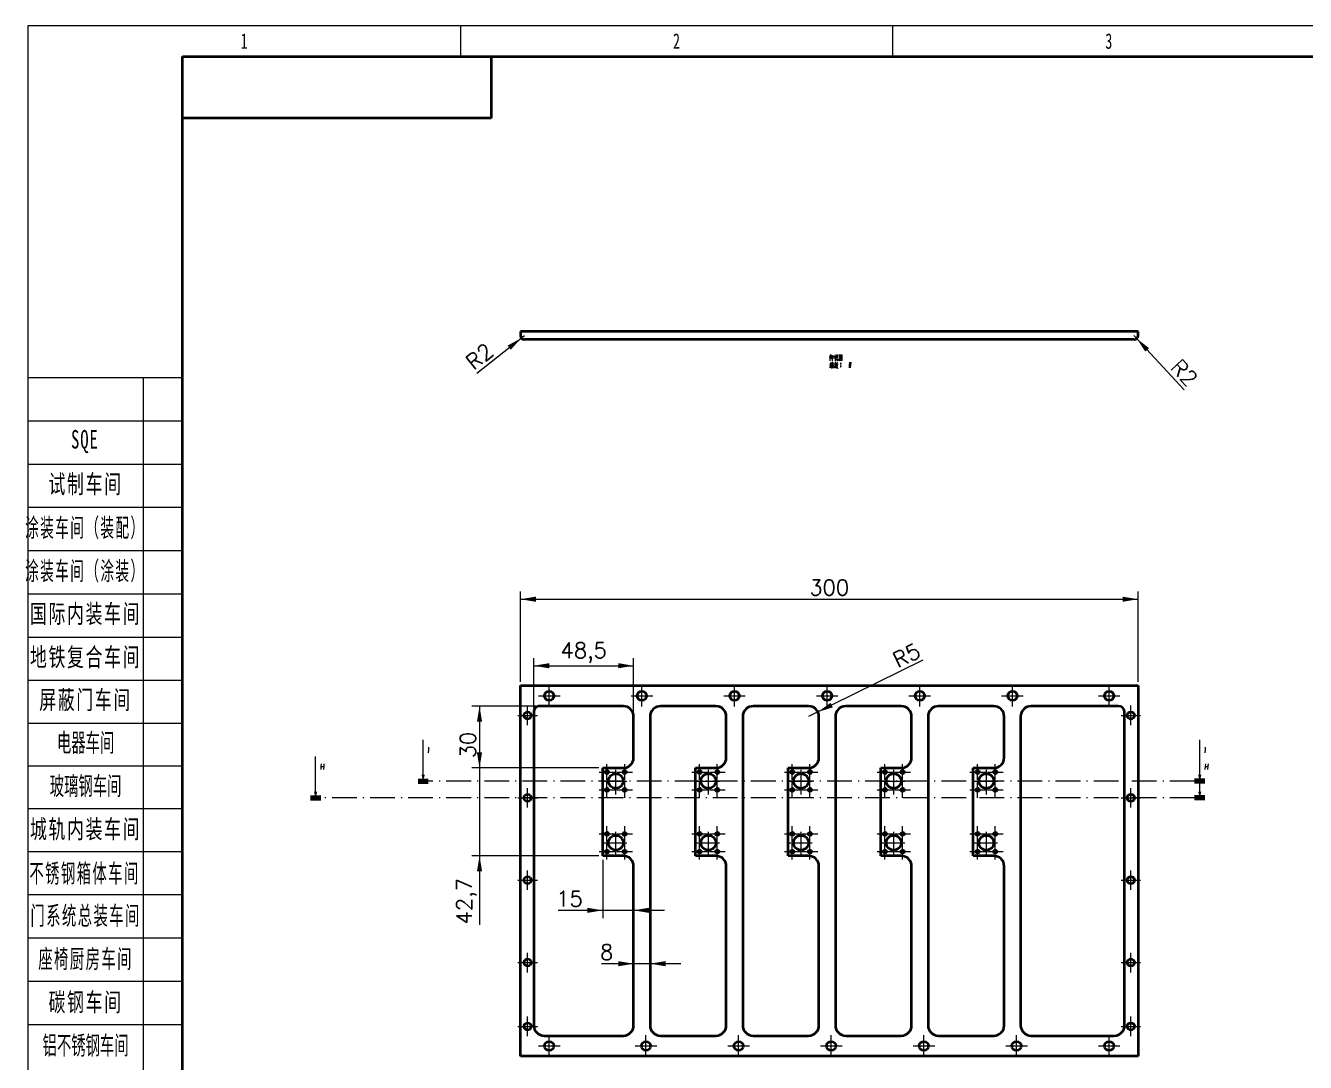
# Model space of a CAD drawing. Header units: millimetres. Extents: x -631 to 3210, y -446 to 2288.
# Drawn here: x 1949 to 2570, y 863 to 1366 of the extents above; entities that cross this region are included whole.
import ezdxf
from ezdxf.enums import TextEntityAlignment as Align

# ---------------------------------------------------------------- set-up
doc = ezdxf.new("R2010")
doc.units = ezdxf.units.MM
doc.linetypes.add('DASHDOT', pattern=[18.5, 12, -3, 0.5, -3])
doc.linetypes.add('点画线', pattern=[18, 12, -2, 2, -2])
doc.layers.get('0').update_dxf_attribs({"lineweight": 18})
for name, color, linetype, lineweight in [('中心线层', 1, '点画线', 18), ('尺寸线层', 3, 'Continuous', 18), ('粗实线层', 7, 'Continuous', 35), ('细实线层', 7, 'Continuous', 18)]:
    doc.layers.add(name, color=color, linetype=linetype, lineweight=lineweight)
doc.styles.get("Standard").update_dxf_attribs({"font": 'txt.shx', "bigfont": 'gbcbig.shx'})
doc.styles.add('标准', font='', dxfattribs={"width": 0.667})
doc.styles.get('标准').set_extended_font_data('宋体')
doc.dimstyles.get("Standard").update_dxf_attribs({"dimscale": 3, "dimtxt": 0.18, "dimasz": 0.18, "dimexe": 0.18, "dimexo": 0.0625, "dimgap": 0.09, "dimtad": 0, "dimtih": 1, "dimtoh": 1, "dimdec": 4, "dimzin": 0, "dimdsep": 46, "dimtxsty": 'Standard', "dimcen": 0.09, "dimdle": 0.36, "dimadec": 0, "dimazin": 0, "dimtfac": 1, "dimtdec": 4, "dimtofl": 0, "dimtmove": 0, "dimatfit": 3, "dimfxl": 0, "dimtolj": 1, "dimtzin": 0, "dimarcsym": 0})

# ---------------------------------------------------------------- blocks, each defined once
blk = doc.blocks.new('*X2')
at = {"layer": '尺寸线层', "linetype": 'Continuous'}
for p, q in [((-185, 91.49), (-210, 91.49)), ((-191.37, 91.49), (-191.37, -90.21)), ((-185, 84.49), (-210, 84.49)), ((-185, 77.49), (-210, 77.49)), ((-185, 70.49), (-210, 70.49)), ((-185, 63.49), (-210, 63.49)), ((-185, 56.49), (-210, 56.49)), ((-185, 49.49), (-210, 49.49)), ((-185, 42.49), (-210, 42.49)), ((-185, 35.56), (-210, 35.56)), ((-185, 35.56), (-210, 35.56)), ((-185, 28.64), (-210, 28.64)), ((-185, 28.64), (-210, 28.64)), ((-185, 21.71), (-210, 21.71)), ((-185, 21.71), (-210, 21.71)), ((-185, 14.79), (-210, 14.79)), ((-185, 7.79), (-210, 7.79)), ((-185, 0.79), (-210, 0.79)), ((-185, -6.21), (-210, -6.21)), ((-185, -13.21), (-210, -13.21))]:
    blk.add_line(p, q, dxfattribs=at)
at = {"layer": '粗实线层'}
for p, q in [((-185, -143.5), (-185, 143.5)), ((-185, 143.5), (205, 143.5)), ((-135, 143.5), (-135, 133.5)), ((-135, 133.5), (-185, 133.5))]:
    blk.add_line(p, q, dxfattribs=at)
at = {"layer": '细实线层'}
for p, q in [((-210, -148.5), (-210, 148.5)), ((-210, 148.5), (210, 148.5)), ((-140, 148.5), (-140, 143.5)), ((-70, 148.5), (-70, 143.5))]:
    blk.add_line(p, q, dxfattribs=at)
at = {"layer": '尺寸线层', "linetype": 'Continuous', "char_height": 3, "attachment_point": 5, "style": '标准'}
for s, insert, width, line_spacing_factor in [('\\T1.1;\\W0.667;SQE', (-200.8, 81.17), 31.0587, 0.47619), ('\\T1.1;\\W0.667;试制车间', (-200.68, 74.14), 31.0587, 0.57381), ('\\T1.1;\\W0.54149;涂装车间（装配）', (-200.73, 67.06), 27.5396, 0.574243), ('\\T1.1;\\W0.54149;涂装车间（涂装）', (-200.73, 60.06), 27.5396, 0.574243), ('\\T1.1;\\W0.667;国际内装车间', (-200.68, 53.14), 31.0587, 0.561905), ('\\T1.1;\\W0.667;地铁复合车间', (-200.68, 46.14), 31.0587, 0.561905), ('\\T1.1;\\W0.667;屏蔽门车间', (-200.68, 39.21), 31.0587, 0.561905), ('\\W1;{\\W0.567;\\T1;电器车间}', (-200.68, 32.29), 37.2629, 0.561905), ('\\W1;{\\W0.567;\\T1;玻璃钢车间}', (-200.68, 25.29), 37.2629, 0.564286), ('\\T1.1;城轨内装车间', (-200.68, 18.29), 18.6315, 1.15057), ('\\T1.1;{\\W0.567;不锈钢箱体车间}', (-200.85, 11.13), 18.6315, 1.15057), ('\\T1.1;{\\W0.567;门系统总装车间}', (-200.68, 4.29), 18.6315, 1.15057), ('\\T1.1;{\\W0.567;座椅厨房车间}', (-200.68, -2.71), 18.6315, 1.15057), ('\\T1.1;碳钢车间', (-200.68, -9.71), 18.6315, 1.15057), ('{\\W0.567;\\T1;铝不锈钢车间}', (-200.68, -16.71), 18.6315, 1.15057)]:
    blk.add_mtext(s, dxfattribs=dict(at, insert=insert, width=width, line_spacing_factor=line_spacing_factor))
at = {"layer": '尺寸线层', "style": '标准'}
for tag, height, width, p in [('T1', 2.5, 0.667, (-175, 146)), ('T2', 2.5, 0.667, (-105, 146)), ('T3', 2.5, 0.667, (-35, 146)), ('T4', 2.5, 0.667, (35, 146)), ('T5', 2.5, 0.667, (105, 146)), ('T6', 2.5, 0.667, (175, 146)), ('R1', 2.5, 0.667, (207.5, 111.38)), ('SQE', 3.5, 0.667, (-188.18, 80.99)), ('试制车间', 3.5, 0.28375, (-188.18, 73.99)), ('涂装车间（装配）', 3.5, 0.147264, (-188.18, 66.99)), ('涂装车间（涂装）', 3.5, 0.147264, (-188.18, 59.99)), ('国际内装车间', 3.5, 0.189302, (-188.18, 52.99)), ('地铁复合车间', 3.5, 0.186278, (-188.18, 46.02)), ('屏蔽门车间', 3.5, 0.225254, (-188.18, 39.14)), ('R2', 2.5, 0.667, (207.5, 37.12)), ('电器车间', 3.5, 0.292284, (-188.18, 32.21)), ('玻璃钢车间', 3.5, 0.225603, (-188.18, 25.29)), ('城轨内装车间', 3.5, 0.186278, (-188.18, 18.29)), ('不锈钢箱体车间', 3.5, 0.15932, (-188.18, 11.29)), ('门系统总装车间', 3.5, 0.161527, (-188.18, 4.29)), ('座椅厨房车间', 3.5, 0.186516, (-188.18, -2.71)), ('碳钢车间', 3.5, 0.28375, (-188.18, -9.71)), ('铝不锈钢车间', 3.5, 0.186397, (-188.18, -16.71)), ('风挡车间', 3.5, 0.284026, (-188.18, -23.71)), ('风道车间', 3.5, 0.284026, (-188.18, -30.71)), ('动车内装车间', 3.5, 0.186397, (-188.18, -37.71)), ('R3', 2.5, 0.667, (207.5, -37.12)), ('采购部', 3.5, 0.378308, (-188.18, -44.71)), ('检修服务部', 3.5, 0.223014, (-188.18, -51.71)), ('品管部', 3.5, 0.389426, (-188.18, -58.71)), ('生产保障部', 3.5, 0.223356, (-188.18, -65.71)), ('工业化部', 3.5, 0.281557, (-188.18, -72.71)), ('研发部', 3.5, 0.3788, (-188.18, -79.71)), ('旧底图总号', 3, 0.667, (-197.5, -100.5)), ('底图总号', 3, 0.667, (-197.5, -113.5)), ('R4', 2.5, 0.667, (207.5, -111.38)), ('签字', 3, 0.667, (-197.5, -126.5)), ('日期', 3, 0.667, (-197.5, -139.5)), ('B1', 2.5, 0.667, (-175, -146)), ('B2', 2.5, 0.667, (-105, -146)), ('B3', 2.5, 0.667, (-35, -146)), ('B4', 2.5, 0.667, (35, -146)), ('B5', 2.5, 0.667, (105, -146)), ('B6', 2.5, 0.667, (175, -146))]:
    blk.add_attdef(tag, text='', height=height, dxfattribs=dict(at, width=width)).set_placement(p, align=Align.MIDDLE_CENTER)
at = {"layer": '尺寸线层', "style": '标准', "width": 0.667}
blk.add_attdef('图号', text='', height=5.33, rotation=180, dxfattribs=at).set_placement((-160, 138.5), align=Align.MIDDLE_CENTER)
blk = doc.blocks.new('*X19')
at = {"layer": '尺寸线层', "linetype": 'Continuous'}
for points in [[(2189.18, 1087.98), (2196.68, 1089.23), (2196.68, 1086.73)], [(2489.18, 1087.98), (2481.68, 1089.23), (2481.68, 1086.73)]]:
    blk.add_hatch(color=0, dxfattribs=at).paths.add_polyline_path(points, flags=0)
at = {"layer": '尺寸线层', "color": 0, "linetype": 'Continuous'}
for p, q in [((2189.18, 1047.94), (2189.18, 1091.73)), ((2189.18, 1087.98), (2489.18, 1087.98)), ((2489.18, 1047.94), (2489.18, 1091.73))]:
    blk.add_line(p, q, dxfattribs=at)
at = {"layer": '尺寸线层', "color": 0, "insert": (2339.18, 1093.6), "char_height": 7.5, "width": 38.5714, "attachment_point": 5}
blk.add_mtext('300', dxfattribs=at)
blk = doc.blocks.new('*X266')
at = {"layer": '尺寸线层', "linetype": 'Continuous'}
blk.add_hatch(color=0, dxfattribs=at).paths.add_polyline_path([(2333.66, 1033.27), (2340.94, 1035.46), (2339.84, 1037.7)], flags=0)
at = {"layer": '尺寸线层', "color": 0, "linetype": 'Continuous'}
blk.add_line((2384.69, 1058.36), (2329.18, 1031.06), dxfattribs=at)
at = {"layer": '尺寸线层', "color": 0, "linetype": 'Continuous', "insert": (2376.76, 1060.73), "char_height": 7.5, "width": 24.2857, "attachment_point": 5, "rotation": 26.18009}
blk.add_mtext('R5', dxfattribs=at)
blk = doc.blocks.new('*X267')
at = {"layer": '尺寸线层', "linetype": 'Continuous'}
for points in [[(2195.68, 1055.68), (2203.18, 1056.93), (2203.18, 1054.43)], [(2244.18, 1055.68), (2236.68, 1056.93), (2236.68, 1054.43)]]:
    blk.add_hatch(color=0, dxfattribs=at).paths.add_polyline_path(points, flags=0)
at = {"layer": '尺寸线层', "color": 0, "linetype": 'Continuous'}
for p, q in [((2195.68, 1034.94), (2195.68, 1059.43)), ((2244.18, 1032.94), (2244.18, 1059.43)), ((2195.68, 1055.68), (2244.18, 1055.68))]:
    blk.add_line(p, q, dxfattribs=at)
at = {"layer": '尺寸线层', "color": 0, "insert": (2219.93, 1062.02), "char_height": 7.5, "width": 45.7143, "attachment_point": 5}
blk.add_mtext('48,5', dxfattribs=at)
blk = doc.blocks.new('*X268')
at = {"layer": '尺寸线层', "linetype": 'Continuous'}
for points in [[(2244.18, 911.01), (2236.68, 909.76), (2236.68, 912.26)], [(2252.18, 911.01), (2259.68, 909.76), (2259.68, 912.26)]]:
    blk.add_hatch(color=0, dxfattribs=at).paths.add_polyline_path(points, flags=0)
at = {"layer": '尺寸线层', "color": 0, "linetype": 'Continuous'}
for p, q in [((2252.18, 911.41), (2252.18, 914.76)), ((2267.18, 911.01), (2228.58, 911.01)), ((2244.18, 909.69), (2244.18, 907.26))]:
    blk.add_line(p, q, dxfattribs=at)
at = {"layer": '尺寸线层', "color": 0, "insert": (2231.08, 916.64), "char_height": 7.5, "width": 15, "attachment_point": 5}
blk.add_mtext('8', dxfattribs=at)
blk = doc.blocks.new('*X269')
at = {"layer": '尺寸线层', "linetype": 'Continuous'}
for points in [[(2229.18, 936.92), (2221.68, 935.67), (2221.68, 938.17)], [(2244.18, 936.92), (2251.68, 935.67), (2251.68, 938.17)]]:
    blk.add_hatch(color=0, dxfattribs=at).paths.add_polyline_path(points, flags=0)
at = {"layer": '尺寸线层', "color": 0, "linetype": 'Continuous'}
for p, q in [((2229.18, 961.49), (2229.18, 933.17)), ((2244.18, 941.03), (2244.18, 933.17)), ((2259.18, 936.92), (2207.5, 936.92))]:
    blk.add_line(p, q, dxfattribs=at)
at = {"layer": '尺寸线层', "color": 0, "insert": (2213.04, 942.54), "char_height": 7.5, "width": 22.1429, "attachment_point": 5}
blk.add_mtext('15', dxfattribs=at)
blk = doc.blocks.new('*X270')
at = {"layer": '尺寸线层', "linetype": 'Continuous'}
for points in [[(2169.31, 1036.06), (2170.56, 1028.56), (2168.06, 1028.56)], [(2169.31, 1006.06), (2170.56, 1013.56), (2168.06, 1013.56)]]:
    blk.add_hatch(color=0, dxfattribs=at).paths.add_polyline_path(points, flags=0)
at = {"layer": '尺寸线层', "color": 0, "linetype": 'Continuous'}
for p, q in [((2196.8, 1036.06), (2165.56, 1036.06)), ((2169.31, 1036.06), (2169.31, 1006.06)), ((2227.3, 1006.06), (2165.56, 1006.06))]:
    blk.add_line(p, q, dxfattribs=at)
at = {"layer": '尺寸线层', "color": 0, "insert": (2163.69, 1017.19), "char_height": 7.5, "width": 24.2857, "attachment_point": 5, "rotation": 90}
blk.add_mtext('30', dxfattribs=at)
blk = doc.blocks.new('*X271')
at = {"layer": '尺寸线层', "linetype": 'Continuous'}
for points in [[(2169.31, 1006.06), (2170.56, 1013.56), (2168.06, 1013.56)], [(2169.31, 963.36), (2170.56, 955.86), (2168.06, 955.86)]]:
    blk.add_hatch(color=0, dxfattribs=at).paths.add_polyline_path(points, flags=0)
at = {"layer": '尺寸线层', "color": 0, "linetype": 'Continuous'}
for p, q in [((2169.31, 1021.06), (2169.31, 929.91)), ((2227.3, 1006.06), (2165.56, 1006.06)), ((2227.3, 963.36), (2165.56, 963.36))]:
    blk.add_line(p, q, dxfattribs=at)
at = {"layer": '尺寸线层', "color": 0, "insert": (2162.97, 941.34), "char_height": 7.5, "width": 45.7143, "attachment_point": 5, "rotation": 90}
blk.add_mtext('42,7', dxfattribs=at)
blk = doc.blocks.new('*X290')
at = {"layer": '尺寸线层', "linetype": 'Continuous'}
blk.add_hatch(color=0, dxfattribs=at).paths.add_polyline_path([(2189.61, 1214.78), (2182.95, 1211.1), (2184.5, 1209.14)], flags=0)
at = {"layer": '尺寸线层', "color": 0, "linetype": 'Continuous'}
blk.add_line((2168.02, 1197.7), (2191.18, 1216.02), dxfattribs=at)
at = {"layer": '尺寸线层', "color": 0, "linetype": 'Continuous', "insert": (2169.29, 1205.88), "char_height": 7.5, "width": 24.2857, "attachment_point": 5, "rotation": 38.34618}
blk.add_mtext('R2', dxfattribs=at)
blk = doc.blocks.new('*X291')
at = {"layer": '尺寸线层', "linetype": 'Continuous'}
blk.add_hatch(color=0, dxfattribs=at).paths.add_polyline_path([(2488.54, 1214.55), (2492.72, 1208.21), (2494.56, 1209.91)], flags=0)
at = {"layer": '尺寸线层', "color": 0, "linetype": 'Continuous'}
blk.add_line((2511.67, 1189.64), (2487.18, 1216.02), dxfattribs=at)
at = {"layer": '尺寸线层', "color": 0, "linetype": 'Continuous', "insert": (2511.66, 1197.92), "char_height": 7.5, "width": 24.2857, "attachment_point": 5, "rotation": 312.88071}
blk.add_mtext('R2', dxfattribs=at)

msp = doc.modelspace()

# ---------------------------------------------------------------- hatches: boundary and pattern name
at = {"lineweight": 13}
for points in [[(2141.128, 1002.714), (2141.931, 999.714), (2142.735, 1002.714)], [(2518.371, 1002.714), (2519.175, 999.714), (2519.979, 1002.714)], [(2088.895, 994.564), (2089.699, 991.564), (2090.503, 994.564)], [(2518.371, 994.564), (2519.175, 991.564), (2519.979, 994.564)]]:
    msp.add_hatch(color=7, dxfattribs=at).paths.add_polyline_path(points, flags=0)

# ---------------------------------------------------------------- linework, layer by layer
at = {"color": 7, "lineweight": 35}
for p, q in [((2489.175, 1218.018), (2189.175, 1218.018)), ((2487.175, 1214.018), (2191.175, 1214.018)), ((2189.175, 1046.064), (2489.175, 1046.064)), ((2189.175, 866.064), (2189.175, 1046.064)), ((2489.175, 1046.064), (2489.175, 866.064)), ((2195.675, 1033.064), (2195.675, 881.064)), ((2239.175, 1036.064), (2198.675, 1036.064)), ((2284.175, 1036.064), (2257.175, 1036.064)), ((2329.175, 1036.064), (2302.175, 1036.064)), ((2374.175, 1036.064), (2347.175, 1036.064)), ((2419.175, 1036.064), (2392.175, 1036.064)), ((2479.675, 1036.064), (2437.175, 1036.064)), ((2482.675, 881.064), (2482.675, 1033.064)), ((2244.175, 1011.064), (2244.175, 1031.064)), ((2252.175, 1031.064), (2252.175, 881.064)), ((2289.175, 1011.064), (2289.175, 1031.064)), ((2297.175, 1031.064), (2297.175, 881.064)), ((2334.175, 1011.064), (2334.175, 1031.064)), ((2342.175, 1031.064), (2342.175, 881.064)), ((2379.175, 1011.064), (2379.175, 1031.064)), ((2387.175, 1031.064), (2387.175, 881.064)), ((2424.175, 1011.064), (2424.175, 1031.064)), ((2432.175, 1031.064), (2432.175, 881.064)), ((2229.175, 963.364), (2229.175, 1006.064)), ((2274.175, 963.364), (2274.175, 1006.064)), ((2319.175, 963.364), (2319.175, 1006.064)), ((2364.175, 963.364), (2364.175, 1006.064)), ((2409.175, 963.364), (2409.175, 1006.064)), ((2244.175, 881.064), (2244.175, 958.364)), ((2289.175, 881.064), (2289.175, 958.364)), ((2334.175, 881.064), (2334.175, 958.364)), ((2379.175, 881.064), (2379.175, 958.364)), ((2424.175, 881.064), (2424.175, 958.364)), ((2200.675, 876.064), (2239.175, 876.064)), ((2257.175, 876.064), (2284.175, 876.064)), ((2302.175, 876.064), (2329.175, 876.064)), ((2347.175, 876.064), (2374.175, 876.064)), ((2392.175, 876.064), (2419.175, 876.064)), ((2437.175, 876.064), (2477.675, 876.064)), ((2489.175, 866.064), (2189.175, 866.064))]:
    msp.add_line(p, q, dxfattribs=at)
at = {"color": 7, "lineweight": 35, "ltscale": 0.05}
for p, q in [((2189.175, 1218.018), (2189.175, 1216.018)), ((2489.175, 1216.018), (2489.175, 1218.018))]:
    msp.add_line(p, q, dxfattribs=at)
at = {"color": 7, "lineweight": 13, "ltscale": 0.499999}
for p, q in [((2141.931, 999.714), (2141.931, 1019.714)), ((2519.175, 999.714), (2519.175, 1019.714))]:
    msp.add_line(p, q, dxfattribs=at)
at = {"color": 7, "lineweight": 13}
for p, q in [((2089.699, 991.564), (2089.699, 1011.564)), ((2519.175, 991.564), (2519.175, 1011.564))]:
    msp.add_line(p, q, dxfattribs=at)
at = {"color": 7, "lineweight": 35, "ltscale": 0.25}
for p, q in [((2229.175, 1006.064), (2239.175, 1006.064)), ((2274.175, 1006.064), (2284.175, 1006.064)), ((2319.175, 1006.064), (2329.175, 1006.064)), ((2364.175, 1006.064), (2374.175, 1006.064)), ((2409.175, 1006.064), (2419.175, 1006.064)), ((2239.175, 963.364), (2229.175, 963.364)), ((2284.175, 963.364), (2274.175, 963.364)), ((2329.175, 963.364), (2319.175, 963.364)), ((2374.175, 963.364), (2364.175, 963.364)), ((2419.175, 963.364), (2409.175, 963.364))]:
    msp.add_line(p, q, dxfattribs=at)
at = {"color": 7, "lineweight": 100, "ltscale": 0.125}
for p, q in [((2139.431, 999.714), (2144.431, 999.714)), ((2521.675, 999.714), (2516.675, 999.714)), ((2087.199, 991.564), (2092.199, 991.564)), ((2521.675, 991.564), (2516.675, 991.564))]:
    msp.add_line(p, q, dxfattribs=at)
at = {"color": 7, "linetype": 'DASHDOT', "lineweight": 13}
for p, q in [((2516.675, 999.714), (2144.431, 999.714)), ((2516.675, 991.564), (2092.199, 991.564))]:
    msp.add_line(p, q, dxfattribs=at)
at = {"color": 7, "lineweight": 13}
for points in [[(2339.875, 1206.773), (2339.28, 1205.478)], [(2339.665, 1203.728), (2339.665, 1204.953), (2339.665, 1206.213)], [(2340.085, 1206.073), (2340.505, 1206.598)], [(2340.085, 1206.213), (2340.085, 1204.638)], [(2340.645, 1206.248), (2340.645, 1204.953), (2340.645, 1203.623)], [(2340.645, 1206.038), (2341.17, 1206.108)], [(2341.135, 1204.638), (2341.24, 1206.353)], [(2342.22, 1206.073), (2342.045, 1205.583), (2341.555, 1204.848)], [(2341.87, 1206.738), (2342.15, 1206.318)], [(2342.64, 1206.703), (2342.64, 1205.023)], [(2343.305, 1206.528), (2342.64, 1206.458)], [(2342.955, 1206.108), (2342.85, 1205.058)], [(2343.235, 1204.953), (2343.305, 1206.633)], [(2344.075, 1206.738), (2344.075, 1205.268), (2344.075, 1203.763)], [(2344.075, 1206.703), (2344.075, 1205.303), (2344.075, 1203.903)], [(2345.545, 1206.563), (2344.075, 1206.423)], [(2344.845, 1206.283), (2344.285, 1205.478)], [(2344.845, 1205.513), (2345.195, 1206.143)], [(2345.51, 1203.938), (2345.51, 1205.303), (2345.545, 1206.703)], [(2339.385, 1200.543), (2340.085, 1200.928)], [(2339.84, 1201.978), (2339.42, 1201.838)], [(2339.91, 1202.993), (2339.455, 1201.908)], [(2339.49, 1201.208), (2340.015, 1201.383)], [(2339.98, 1202.223), (2339.525, 1201.208)], [(2340.295, 1201.698), (2339.98, 1201.208)], [(2340.085, 1204.638), (2340.61, 1205.163)], [(2340.225, 1202.678), (2340.12, 1202.118)], [(2340.225, 1202.538), (2341.275, 1202.678)], [(2340.47, 1202.258), (2340.295, 1201.698)], [(2340.33, 1201.768), (2340.33, 1200.053)], [(2340.54, 1201.978), (2341.24, 1202.083)], [(2340.61, 1203.168), (2340.785, 1202.783)], [(2340.61, 1201.558), (2340.645, 1200.158)], [(2340.61, 1201.453), (2341.135, 1201.523)], [(2340.645, 1200.893), (2341.03, 1200.963)], [(2341.1, 1200.403), (2340.68, 1200.333)], [(2340.855, 1202.013), (2340.785, 1201.453)], [(2341.135, 1204.638), (2340.855, 1204.988)], [(2341.17, 1201.628), (2341.1, 1200.228)], [(2341.31, 1202.783), (2341.17, 1202.328)], [(2342.08, 1202.398), (2341.975, 1201.488), (2341.87, 1201.068), (2341.555, 1200.193)], [(2341.59, 1205.863), (2342.15, 1205.933)], [(2341.59, 1202.328), (2342.64, 1202.468)], [(2342.395, 1201.908), (2342.29, 1201.068), (2342.15, 1200.228), (2341.94, 1200.508)], [(2342.01, 1201.733), (2342.395, 1201.803)], [(2342.045, 1205.583), (2342.045, 1203.798)], [(2342.045, 1205.408), (2342.36, 1205.093)], [(2342.08, 1203.238), (2342.185, 1202.678)], [(2342.15, 1203.798), (2342.43, 1204.078)], [(2342.78, 1200.648), (2342.395, 1200.123)], [(2342.43, 1204.078), (2342.675, 1204.428)], [(2342.78, 1201.908), (2342.605, 1201.348)], [(2342.85, 1205.058), (2342.675, 1204.428)], [(2342.71, 1201.663), (2343.27, 1200.228)], [(2342.92, 1202.538), (2342.78, 1201.908)], [(2343.06, 1201.278), (2342.78, 1200.648)], [(2342.85, 1202.153), (2343.55, 1202.293)], [(2342.99, 1203.273), (2342.92, 1202.538)], [(2342.99, 1204.078), (2342.99, 1205.163)], [(2343.13, 1203.973), (2342.99, 1204.078)], [(2343.27, 1202.223), (2343.06, 1201.278)], [(2343.55, 1203.973), (2343.13, 1203.973)], [(2343.27, 1200.228), (2343.585, 1200.228)], [(2343.55, 1204.603), (2343.55, 1203.973)], [(2344.075, 1204.008), (2345.44, 1204.113)], [(2344.145, 1204.813), (2344.635, 1205.233)], [(2344.6, 1205.723), (2345.3, 1204.988)], [(2344.6, 1204.638), (2344.95, 1204.253)], [(2344.6, 1202.363), (2344.985, 1202.363)], [(2344.6, 1201.103), (2344.985, 1201.103)], [(2344.635, 1205.933), (2345.09, 1206.003)], [(2344.635, 1205.233), (2344.845, 1205.513)], [(2344.635, 1202.468), (2344.95, 1202.468)], [(2344.635, 1202.223), (2344.95, 1202.223)], [(2344.635, 1201.208), (2344.95, 1201.208)], [(2344.635, 1200.963), (2344.95, 1200.963)], [(2344.705, 1205.023), (2344.95, 1204.743)], [(2345.3, 1204.988), (2345.475, 1205.023)], [(2345.51, 1203.833), (2345.51, 1203.938), (2345.44, 1204.113)], [(2349.045, 1203.098), (2348.94, 1201.698), (2348.835, 1200.298)], [(2349.045, 1202.363), (2349.43, 1202.363)], [(2349.045, 1201.103), (2349.43, 1201.103)], [(2349.08, 1202.468), (2349.395, 1202.468)], [(2349.08, 1202.223), (2349.395, 1202.223)], [(2349.08, 1201.208), (2349.395, 1201.208)], [(2349.08, 1200.963), (2349.395, 1200.963)], [(2349.64, 1203.098), (2349.535, 1201.698), (2349.43, 1200.298)], [(2144.556, 1013.397), (2144.661, 1014.797), (2144.766, 1016.197)], [(2521.8, 1013.397), (2521.905, 1014.797), (2522.01, 1016.197)], [(2092.324, 1005.247), (2092.464, 1006.822), (2092.569, 1008.047)], [(2093.759, 1008.047), (2093.654, 1006.857), (2093.514, 1005.247)], [(2521.8, 1005.247), (2521.941, 1006.822), (2522.045, 1008.047)], [(2523.235, 1008.047), (2523.13, 1006.857), (2522.99, 1005.247)], [(2092.464, 1006.752), (2093.654, 1006.752)], [(2521.941, 1006.752), (2523.13, 1006.752)]]:
    msp.add_lwpolyline(points, dxfattribs=at)
for points in [[(2344.705, 1202.153), (2344.88, 1202.153), (2344.985, 1202.258), (2344.985, 1202.433), (2344.88, 1202.538), (2344.705, 1202.538), (2344.6, 1202.433), (2344.6, 1202.258)], [(2344.705, 1200.893), (2344.88, 1200.893), (2344.985, 1200.998), (2344.985, 1201.173), (2344.88, 1201.278), (2344.705, 1201.278), (2344.6, 1201.173), (2344.6, 1200.998)], [(2349.15, 1202.153), (2349.325, 1202.153), (2349.43, 1202.258), (2349.43, 1202.433), (2349.325, 1202.538), (2349.15, 1202.538), (2349.045, 1202.433), (2349.045, 1202.258)], [(2349.15, 1200.893), (2349.325, 1200.893), (2349.43, 1200.998), (2349.43, 1201.173), (2349.325, 1201.278), (2349.15, 1201.278), (2349.045, 1201.173), (2349.045, 1200.998)]]:
    msp.add_lwpolyline(points, close=True, dxfattribs=at)
at = {"color": 7, "lineweight": 35}
for centre, radius in [((2203.175, 1041.064), 2.25), ((2248.175, 1041.064), 2.25), ((2293.175, 1041.064), 2.25), ((2338.175, 1041.064), 2.25), ((2383.175, 1041.064), 2.25), ((2428.175, 1041.064), 2.25), ((2475.175, 1041.064), 2.25), ((2192.675, 1031.564), 1.75), ((2485.675, 1031.564), 1.75), ((2231.225, 1004.014), 0.8), ((2235.525, 999.714), 3.6), ((2239.825, 1004.014), 0.8), ((2276.225, 1004.014), 0.8), ((2280.525, 999.714), 3.6), ((2284.825, 1004.014), 0.8), ((2321.225, 1004.014), 0.8), ((2325.525, 999.714), 3.6), ((2329.825, 1004.014), 0.8), ((2366.225, 1004.014), 0.8), ((2370.525, 999.714), 3.6), ((2374.825, 1004.014), 0.8), ((2411.225, 1004.014), 0.8), ((2415.525, 999.714), 3.6), ((2419.825, 1004.014), 0.8), ((2231.225, 995.414), 0.8), ((2239.825, 995.414), 0.8), ((2276.225, 995.414), 0.8), ((2284.825, 995.414), 0.8), ((2321.225, 995.414), 0.8), ((2329.825, 995.414), 0.8), ((2366.225, 995.414), 0.8), ((2374.825, 995.414), 0.8), ((2411.225, 995.414), 0.8), ((2419.825, 995.414), 0.8), ((2192.675, 991.564), 1.75), ((2485.675, 991.564), 1.75), ((2231.225, 974.014), 0.8), ((2235.525, 969.714), 3.6), ((2239.825, 974.014), 0.8), ((2276.225, 974.014), 0.8), ((2280.525, 969.714), 3.6), ((2284.825, 974.014), 0.8), ((2321.225, 974.014), 0.8), ((2325.525, 969.714), 3.6), ((2329.825, 974.014), 0.8), ((2366.225, 974.014), 0.8), ((2370.525, 969.714), 3.6), ((2374.825, 974.014), 0.8), ((2411.225, 974.014), 0.8), ((2415.525, 969.714), 3.6), ((2419.825, 974.014), 0.8), ((2231.225, 965.414), 0.8), ((2239.825, 965.414), 0.8), ((2276.225, 965.414), 0.8), ((2284.825, 965.414), 0.8), ((2321.225, 965.414), 0.8), ((2329.825, 965.414), 0.8), ((2366.225, 965.414), 0.8), ((2374.825, 965.414), 0.8), ((2411.225, 965.414), 0.8), ((2419.825, 965.414), 0.8), ((2192.675, 951.564), 1.75), ((2485.675, 951.564), 1.75), ((2192.675, 911.564), 1.75), ((2485.675, 911.564), 1.75), ((2192.675, 880.564), 1.75), ((2485.675, 880.564), 1.75), ((2203.175, 871.064), 2.25), ((2250.175, 871.064), 2.25), ((2295.175, 871.064), 2.25), ((2340.175, 871.064), 2.25), ((2385.175, 871.064), 2.25), ((2430.175, 871.064), 2.25), ((2475.175, 871.064), 2.25)]:
    msp.add_circle(centre, radius, dxfattribs=at)
for centre, radius, start, end in [((2191.175, 1216.018), 2, 180.000005, 270), ((2487.175, 1216.018), 2, 269.999997, 359.999997), ((2198.675, 1033.064), 3, 90.000003, 180.000008), ((2239.175, 1031.064), 5, 0, 90), ((2257.175, 1031.064), 5, 90.000003, 180.000008), ((2284.175, 1031.064), 5, 0, 90), ((2302.175, 1031.064), 5, 90.000003, 180.000008), ((2329.175, 1031.064), 5, 0, 90), ((2347.175, 1031.064), 5, 90.000003, 180.000008), ((2374.175, 1031.064), 5, 0, 90), ((2392.175, 1031.064), 5, 90.000003, 180.000008), ((2419.175, 1031.064), 5, 0, 90), ((2437.175, 1031.064), 5, 90.000003, 180.000008), ((2479.675, 1033.064), 3, 0, 90), ((2239.175, 1011.064), 5, 269.999997, 359.999997), ((2284.175, 1011.064), 5, 269.999997, 359.999997), ((2329.175, 1011.064), 5, 269.999997, 359.999997), ((2374.175, 1011.064), 5, 269.999997, 359.999997), ((2419.175, 1011.064), 5, 269.999997, 359.999997), ((2239.175, 958.364), 5, 0, 90), ((2284.175, 958.364), 5, 0, 90), ((2329.175, 958.364), 5, 0, 90), ((2374.175, 958.364), 5, 0, 90), ((2419.175, 958.364), 5, 0, 90), ((2200.675, 881.064), 5, 180.000005, 270), ((2239.175, 881.064), 5, 269.999997, 359.999997), ((2257.175, 881.064), 5, 180.000005, 270), ((2284.175, 881.064), 5, 269.999997, 359.999997), ((2302.175, 881.064), 5, 180.000005, 270), ((2329.175, 881.064), 5, 269.999997, 359.999997), ((2347.175, 881.064), 5, 180.000005, 270), ((2374.175, 881.064), 5, 269.999997, 359.999997), ((2392.175, 881.064), 5, 180.000005, 270.00001), ((2419.175, 881.064), 5, 269.999997, 359.999997), ((2437.175, 881.064), 5, 180.000005, 270.00001), ((2477.675, 881.064), 5, 269.999997, 359.999997)]:
    msp.add_arc(centre, radius, start, end, dxfattribs=at)
at = {"layer": '中心线层'}
for p, q in [((2203.175, 1035.814), (2203.175, 1046.314)), ((2248.175, 1035.814), (2248.175, 1046.314)), ((2293.175, 1035.814), (2293.175, 1046.314)), ((2338.175, 1035.814), (2338.175, 1046.314)), ((2383.175, 1035.814), (2383.175, 1046.314)), ((2428.175, 1035.814), (2428.175, 1046.314)), ((2475.175, 1035.814), (2475.175, 1046.314)), ((2197.925, 1041.064), (2208.425, 1041.064)), ((2242.925, 1041.064), (2253.425, 1041.064)), ((2287.925, 1041.064), (2298.425, 1041.064)), ((2332.925, 1041.064), (2343.425, 1041.064)), ((2377.925, 1041.064), (2388.425, 1041.064)), ((2422.925, 1041.064), (2433.425, 1041.064)), ((2469.925, 1041.064), (2480.425, 1041.064)), ((2192.675, 1026.814), (2192.675, 1036.314)), ((2485.675, 1026.814), (2485.675, 1036.314)), ((2187.925, 1031.564), (2197.425, 1031.564)), ((2480.925, 1031.564), (2490.425, 1031.564)), ((2231.225, 1000.214), (2231.225, 1007.814)), ((2239.825, 1000.214), (2239.825, 1007.814)), ((2276.225, 1000.214), (2276.225, 1007.814)), ((2284.825, 1000.214), (2284.825, 1007.814)), ((2321.225, 1000.214), (2321.225, 1007.814)), ((2329.825, 1000.214), (2329.825, 1007.814)), ((2366.225, 1000.214), (2366.225, 1007.814)), ((2374.825, 1000.214), (2374.825, 1007.814)), ((2411.225, 1000.214), (2411.225, 1007.814)), ((2419.825, 1000.214), (2419.825, 1007.814)), ((2227.425, 1004.014), (2235.025, 1004.014)), ((2235.525, 993.114), (2235.525, 1006.314)), ((2236.025, 1004.014), (2243.625, 1004.014)), ((2272.425, 1004.014), (2280.025, 1004.014)), ((2280.525, 993.114), (2280.525, 1006.314)), ((2281.025, 1004.014), (2288.625, 1004.014)), ((2317.425, 1004.014), (2325.025, 1004.014)), ((2325.525, 993.114), (2325.525, 1006.314)), ((2326.025, 1004.014), (2333.625, 1004.014)), ((2362.425, 1004.014), (2370.025, 1004.014)), ((2370.525, 993.114), (2370.525, 1006.314)), ((2371.025, 1004.014), (2378.625, 1004.014)), ((2407.425, 1004.014), (2415.025, 1004.014)), ((2415.525, 993.114), (2415.525, 1006.314)), ((2416.025, 1004.014), (2423.625, 1004.014)), ((2192.675, 986.814), (2192.675, 996.314)), ((2227.425, 995.414), (2235.025, 995.414)), ((2228.925, 999.714), (2242.125, 999.714)), ((2231.225, 991.614), (2231.225, 999.214)), ((2236.025, 995.414), (2243.625, 995.414)), ((2239.825, 991.614), (2239.825, 999.214)), ((2272.425, 995.414), (2280.025, 995.414)), ((2273.925, 999.714), (2287.125, 999.714)), ((2276.225, 991.614), (2276.225, 999.214)), ((2281.025, 995.414), (2288.625, 995.414)), ((2284.825, 991.614), (2284.825, 999.214)), ((2317.425, 995.414), (2325.025, 995.414)), ((2318.925, 999.714), (2332.125, 999.714)), ((2321.225, 991.614), (2321.225, 999.214)), ((2326.025, 995.414), (2333.625, 995.414)), ((2329.825, 991.614), (2329.825, 999.214)), ((2362.425, 995.414), (2370.025, 995.414)), ((2363.925, 999.714), (2377.125, 999.714)), ((2366.225, 991.614), (2366.225, 999.214)), ((2371.025, 995.414), (2378.625, 995.414)), ((2374.825, 991.614), (2374.825, 999.214)), ((2407.425, 995.414), (2415.025, 995.414)), ((2408.925, 999.714), (2422.125, 999.714)), ((2411.225, 991.614), (2411.225, 999.214)), ((2416.025, 995.414), (2423.625, 995.414)), ((2419.825, 991.614), (2419.825, 999.214)), ((2485.675, 986.814), (2485.675, 996.314)), ((2187.925, 991.564), (2197.425, 991.564)), ((2480.925, 991.564), (2490.425, 991.564)), ((2231.225, 970.214), (2231.225, 977.814)), ((2235.525, 963.114), (2235.525, 976.314)), ((2239.825, 970.214), (2239.825, 977.814)), ((2276.225, 970.214), (2276.225, 977.814)), ((2280.525, 963.114), (2280.525, 976.314)), ((2284.825, 970.214), (2284.825, 977.814)), ((2321.225, 970.214), (2321.225, 977.814)), ((2325.525, 963.114), (2325.525, 976.314)), ((2329.825, 970.214), (2329.825, 977.814)), ((2366.225, 970.214), (2366.225, 977.814)), ((2370.525, 963.114), (2370.525, 976.314)), ((2374.825, 970.214), (2374.825, 977.814)), ((2411.225, 970.214), (2411.225, 977.814)), ((2415.525, 963.114), (2415.525, 976.314)), ((2419.825, 970.214), (2419.825, 977.814)), ((2227.425, 974.014), (2235.025, 974.014)), ((2236.025, 974.014), (2243.625, 974.014)), ((2272.425, 974.014), (2280.025, 974.014)), ((2281.025, 974.014), (2288.625, 974.014)), ((2317.425, 974.014), (2325.025, 974.014)), ((2326.025, 974.014), (2333.625, 974.014)), ((2362.425, 974.014), (2370.025, 974.014)), ((2371.025, 974.014), (2378.625, 974.014)), ((2407.425, 974.014), (2415.025, 974.014)), ((2416.025, 974.014), (2423.625, 974.014)), ((2227.425, 965.414), (2235.025, 965.414)), ((2228.925, 969.714), (2242.125, 969.714)), ((2231.225, 961.614), (2231.225, 969.214)), ((2236.025, 965.414), (2243.625, 965.414)), ((2239.825, 961.614), (2239.825, 969.214)), ((2272.425, 965.414), (2280.025, 965.414)), ((2273.925, 969.714), (2287.125, 969.714)), ((2276.225, 961.614), (2276.225, 969.214)), ((2281.025, 965.414), (2288.625, 965.414)), ((2284.825, 961.614), (2284.825, 969.214)), ((2317.425, 965.414), (2325.025, 965.414)), ((2318.925, 969.714), (2332.125, 969.714)), ((2321.225, 961.614), (2321.225, 969.214)), ((2326.025, 965.414), (2333.625, 965.414)), ((2329.825, 961.614), (2329.825, 969.214)), ((2362.425, 965.414), (2370.025, 965.414)), ((2363.925, 969.714), (2377.125, 969.714)), ((2366.225, 961.614), (2366.225, 969.214)), ((2371.025, 965.414), (2378.625, 965.414)), ((2374.825, 961.614), (2374.825, 969.214)), ((2407.425, 965.414), (2415.025, 965.414)), ((2408.925, 969.714), (2422.125, 969.714)), ((2411.225, 961.614), (2411.225, 969.214)), ((2416.025, 965.414), (2423.625, 965.414)), ((2419.825, 961.614), (2419.825, 969.214)), ((2187.925, 951.564), (2197.425, 951.564)), ((2192.675, 946.814), (2192.675, 956.314)), ((2480.925, 951.564), (2490.425, 951.564)), ((2485.675, 946.814), (2485.675, 956.314)), ((2192.675, 906.814), (2192.675, 916.314)), ((2485.675, 906.814), (2485.675, 916.314)), ((2187.925, 911.564), (2197.425, 911.564)), ((2480.925, 911.564), (2490.425, 911.564)), ((2192.675, 875.814), (2192.675, 885.314)), ((2485.675, 875.814), (2485.675, 885.314)), ((2187.925, 880.564), (2197.425, 880.564)), ((2480.925, 880.564), (2490.425, 880.564)), ((2197.925, 871.064), (2208.425, 871.064)), ((2203.175, 865.814), (2203.175, 876.314)), ((2244.925, 871.064), (2255.425, 871.064)), ((2250.175, 865.814), (2250.175, 876.314)), ((2289.925, 871.064), (2300.425, 871.064)), ((2295.175, 865.814), (2295.175, 876.314)), ((2334.925, 871.064), (2345.425, 871.064)), ((2340.175, 865.814), (2340.175, 876.314)), ((2379.925, 871.064), (2390.425, 871.064)), ((2385.175, 865.814), (2385.175, 876.314)), ((2424.925, 871.064), (2435.425, 871.064)), ((2430.175, 865.814), (2430.175, 876.314)), ((2469.925, 871.064), (2480.425, 871.064)), ((2475.175, 865.814), (2475.175, 876.314))]:
    msp.add_line(p, q, dxfattribs=at)
at = {"layer": '细实线层'}
for centre, start in [((2231.225, 1004.014), 0), ((2239.825, 1004.014), 360), ((2276.225, 1004.014), 0), ((2284.825, 1004.014), 0), ((2321.225, 1004.014), 0), ((2329.825, 1004.014), 0), ((2366.225, 1004.014), 360), ((2374.825, 1004.014), 0), ((2411.225, 1004.014), 0), ((2419.825, 1004.014), 0), ((2231.225, 995.414), 0), ((2239.825, 995.414), 0), ((2276.225, 995.414), 360), ((2284.825, 995.414), 0), ((2321.225, 995.414), 0), ((2329.825, 995.414), 0), ((2366.225, 995.414), 0), ((2374.825, 995.414), 0), ((2411.225, 995.414), 0), ((2419.825, 995.414), 0), ((2231.225, 974.014), 0), ((2239.825, 974.014), 0), ((2276.225, 974.014), 0), ((2284.825, 974.014), 0), ((2321.225, 974.014), 0), ((2329.825, 974.014), 0), ((2366.225, 974.014), 0), ((2374.825, 974.014), 0), ((2411.225, 974.014), 0), ((2419.825, 974.014), 0), ((2231.225, 965.414), 0), ((2239.825, 965.414), 360), ((2276.225, 965.414), 360), ((2284.825, 965.414), 0), ((2321.225, 965.414), 0), ((2329.825, 965.414), 0), ((2366.225, 965.414), 0), ((2374.825, 965.414), 0), ((2411.225, 965.414), 0), ((2419.825, 965.414), 0)]:
    msp.add_arc(centre, 1, start, 270, dxfattribs=at)

# ---------------------------------------------------------------- block references
ref = msp.add_blockref('*X2', (2580, 921), dxfattribs=dict(xscale=3, yscale=3, zscale=3))
ref.add_attrib('T1', '1', dxfattribs={"layer": '尺寸线层', "height": 7.5, "style": '标准', "width": 0.667}).set_placement((2055, 1359), align=Align.MIDDLE_CENTER)
ref.add_attrib('T2', '2', dxfattribs={"layer": '尺寸线层', "height": 7.5, "style": '标准', "width": 0.667}).set_placement((2265, 1359), align=Align.MIDDLE_CENTER)
ref.add_attrib('T3', '3', dxfattribs={"layer": '尺寸线层', "height": 7.5, "style": '标准', "width": 0.667}).set_placement((2475, 1359), align=Align.MIDDLE_CENTER)

# ---------------------------------------------------------------- dimensions: what is measured, and where the dimension line sits
at = {"layer": '尺寸线层'}
for center, mpoint, picture, middle in [((2191.175, 1216.018), (2189.607, 1214.777), '*X290', (2172.78, 1201.466)), ((2487.175, 1216.018), (2488.536, 1214.552), '*X291', (2507.538, 1194.09)), ((2329.175, 1031.064), (2333.662, 1033.27), '*X266', (2379.246, 1055.68))]:
    dim = msp.add_radius_dim(center=center, mpoint=mpoint, dimstyle='Standard', override={"dimtxt": 2.5, "dimasz": 2.5, "dimexe": 1.25, "dimexo": 0.625, "dimgap": 0.625, "dimtad": 1, "dimtih": 0, "dimtoh": 0, "dimdec": 2, "dimzin": 8, "dimdsep": 44, "dimpost": 'R<>', "dimsah": 1, "dimdle": 5, "dimtdec": 2, "dimtofl": 1, "dimatfit": 0, "dimtfill": 1, "dimtzin": 8}, dxfattribs=at)
    dim.commit()
    dim.dimension.update_dxf_attribs({"geometry": picture, "text_midpoint": middle, "dimtype": 164})
for base, p1, p2, picture, middle in [((2489.175, 1087.975), (2189.175, 1046.064), (2489.175, 1046.064), '*X19', (2339.175, 1087.975)), ((2244.175, 1055.68), (2195.675, 1033.064), (2244.175, 1031.064), '*X267', (2219.925, 1055.68))]:
    dim = msp.add_linear_dim(base=base, p1=p1, p2=p2, dimstyle='Standard', override={"dimtxt": 2.5, "dimasz": 2.5, "dimexe": 1.25, "dimexo": 0.625, "dimgap": 0.625, "dimtad": 1, "dimtih": 0, "dimtoh": 0, "dimdec": 2, "dimzin": 8, "dimdsep": 44, "dimsah": 1, "dimdle": 5, "dimtdec": 2, "dimtofl": 1, "dimatfit": 0, "dimtfill": 1, "dimtzin": 8}, dxfattribs=at)
    dim.commit()
    dim.dimension.update_dxf_attribs({"geometry": picture, "text_midpoint": middle})
for base, p1, p2, angle, picture, middle in [((2169.312, 1006.064), (2198.675, 1036.064), (2229.175, 1006.064), 270, '*X270', (2169.312, 1017.193)), ((2169.312, 963.364), (2229.175, 1006.064), (2229.175, 963.364), 90, '*X271', (2169.312, 941.335))]:
    dim = msp.add_linear_dim(base=base, p1=p1, p2=p2, angle=angle, dimstyle='Standard', override={"dimtxt": 2.5, "dimasz": 2.5, "dimexe": 1.25, "dimexo": 0.625, "dimgap": 0.625, "dimtad": 1, "dimtih": 0, "dimtoh": 0, "dimdec": 2, "dimzin": 8, "dimdsep": 44, "dimsah": 1, "dimdle": 5, "dimtdec": 2, "dimtofl": 1, "dimatfit": 0, "dimtfill": 1, "dimtzin": 8}, dxfattribs=at)
    dim.commit()
    dim.dimension.update_dxf_attribs({"geometry": picture, "text_midpoint": middle, "dimtype": 160})
dim = msp.add_linear_dim(base=(2229.175, 936.92), p1=(2244.175, 942.906), p2=(2229.175, 963.364), angle=180, dimstyle='Standard', override={"dimtxt": 2.5, "dimasz": 2.5, "dimexe": 1.25, "dimexo": 0.625, "dimgap": 0.625, "dimtad": 1, "dimtih": 0, "dimtoh": 0, "dimdec": 2, "dimzin": 8, "dimdsep": 44, "dimsah": 1, "dimdle": 5, "dimtdec": 2, "dimtofl": 1, "dimatfit": 0, "dimtfill": 1, "dimtzin": 8}, dxfattribs=at)
dim.commit()
dim.dimension.update_dxf_attribs({"geometry": '*X269', "text_midpoint": (2213.14, 936.92)})
dim = msp.add_linear_dim(base=(2244.175, 911.013), p1=(2252.175, 909.535), p2=(2244.175, 911.567), dimstyle='Standard', override={"dimtxt": 2.5, "dimasz": 2.5, "dimexe": 1.25, "dimexo": 0.625, "dimgap": 0.625, "dimtad": 1, "dimtih": 0, "dimtoh": 0, "dimdec": 2, "dimzin": 8, "dimdsep": 44, "dimsah": 1, "dimdle": 5, "dimtdec": 2, "dimtofl": 1, "dimatfit": 0, "dimtfill": 1, "dimtzin": 8}, dxfattribs=at)
dim.commit()
dim.dimension.update_dxf_attribs({"geometry": '*X268', "text_midpoint": (2231.075, 911.013), "dimtype": 160})

doc.saveas('drawing.dxf')
